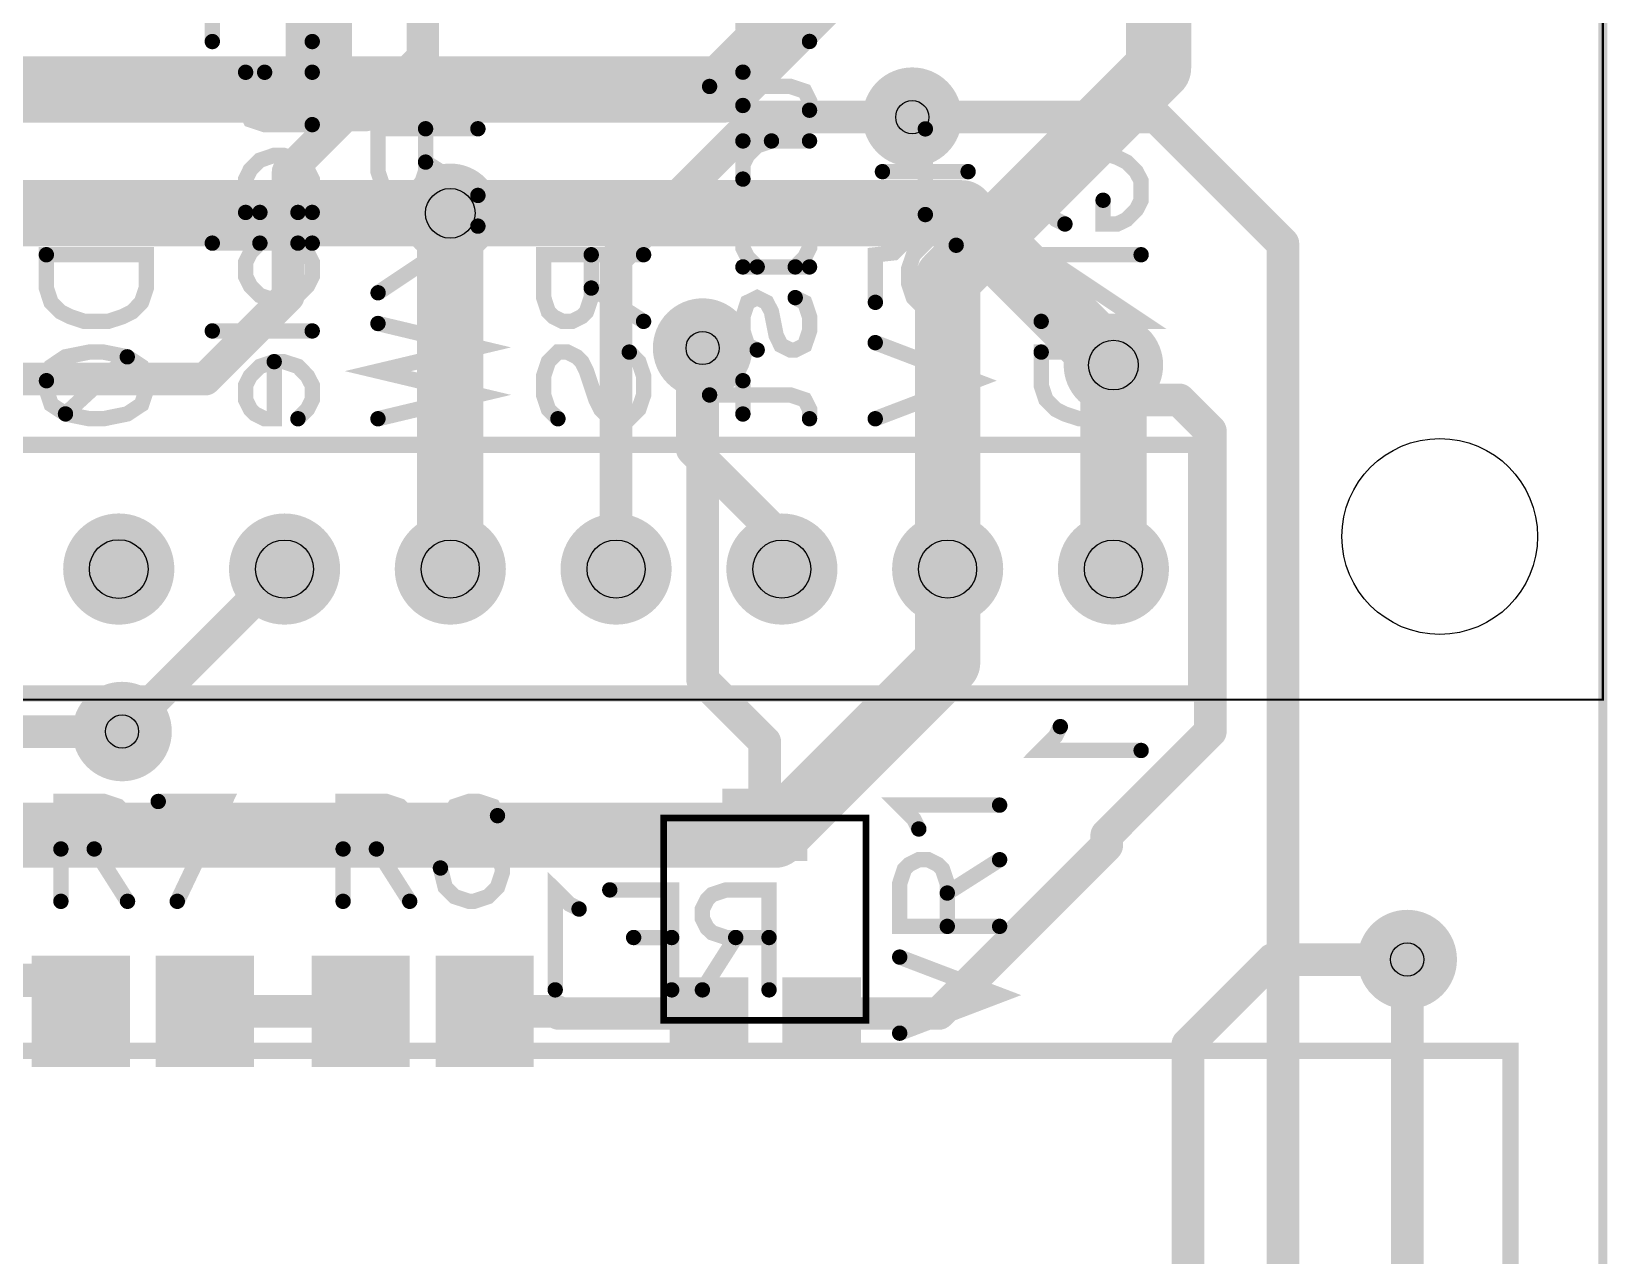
# Model space of a CAD drawing. Extents: x -88 to 103, y -135 to 135.
# Drawn here: x 55.92 to 80.07, y 65.48 to 84.23 of the extents above; entities that cross this region are included whole.
import ezdxf

# ---------------------------------------------------------------- set-up
doc = ezdxf.new("R2010")
doc.units = 0
for name, color, linetype in [('Board_Outline', 13, 'CONTINUOUS'), ('Bottom', 6, 'CONTINUOUS'), ('Bottom_Mask', 10, 'CONTINUOUS'), ('Bottom_Silk', 11, 'CONTINUOUS'), ('Drill_Bottom', 8, 'CONTINUOUS'), ('Drill_Top', 7, 'CONTINUOUS'), ('Top', 5, 'CONTINUOUS'), ('Top_Assy', 1, 'CONTINUOUS'), ('Top_Mask', 3, 'CONTINUOUS'), ('Top_Paste', 4, 'CONTINUOUS'), ('Top_Silk', 2, 'CONTINUOUS')]:
    doc.layers.add(name, color=color, linetype=linetype)

msp = doc.modelspace()

# ---------------------------------------------------------------- linework, layer by layer
at = {"layer": 'Board_Outline', "linetype": 'CONTINUOUS', "const_width": 0.14}
msp.add_lwpolyline([(-0.0005, 0), (79.9995, 0), (79.9995, 110), (-0.0005, 110), (-0.0005, 0)], dxfattribs=at)
at = {"layer": 'Bottom', "linetype": 'CONTINUOUS'}
for points, const_width in [([(61.9185, 106.3736), (61.9185, 83.8287)], 0.5), ([(73.191, 83.6699), (73.191, 97.6414)], 1), ([(61.9185, 83.8287), (61.0437, 82.9539)], 0.5), ([(69.9595, 80.4385), (73.191, 83.6699)], 1), ([(60.7262, 82.9539), (59.8546, 82.0823)], 0.5), ([(61.0437, 82.9539), (60.7262, 82.9539)], 0.5), ([(67.0432, 82.9202), (64.8795, 80.7566)], 0.5), ([(69.4175, 82.9202), (67.0432, 82.9202)], 0.5), ([(59.8546, 82.0823), (59.8546, 80.1771)], 0.5), ([(62.3395, 81.4472), (62.3395, 75.9979)], 1.016), ([(64.8795, 80.7566), (64.8795, 75.9979)], 0.5), ([(69.9595, 75.9979), (69.9595, 80.4385)], 1), ([(59.8546, 80.1771), (58.5844, 78.9069)], 0.5), ([(66.2052, 79.3832), (66.0465, 79.3832)], 0.5), ([(66.0465, 79.3832), (66.0465, 77.8338)], 0.5), ([(72.4995, 79.1221), (72.4995, 75.9979)], 1.016), ([(58.5844, 78.9069), (52.075, 78.9069)], 0.5), ([(66.0465, 77.8338), (67.4195, 76.4607)], 0.5), ([(67.4195, 76.4607), (67.4195, 75.9979)], 0.5), ([(69.9595, 75.9979), (69.9595, 74.5642)], 1), ([(57.3105, 73.5089), (59.7995, 75.9979)], 0.5), ([(69.9595, 74.5642), (67.3166, 71.9212)], 1), ([(67.3166, 71.9212), (54.139, 71.9212)], 1), ([(73.6402, 68.7188), (74.9374, 70.016)], 0.5), ([(74.9374, 70.016), (77.0014, 70.016)], 0.5), ([(73.6402, 65.226), (73.6402, 68.7188)], 0.5)]:
    msp.add_lwpolyline(points, dxfattribs=dict(at, const_width=const_width))
for points, const_width in [([(61.7935, 83.8287, 1), (62.0435, 83.8287, 1), (61.7935, 83.8287, 1)], 0.25), ([(61.7935, 83.8287, 1), (62.0435, 83.8287, 1), (61.7935, 83.8287, 1)], 0.25), ([(72.941, 83.6699, 1), (73.441, 83.6699, 1), (72.941, 83.6699, 1)], 0.5), ([(72.941, 83.6699, 1), (73.441, 83.6699, 1), (72.941, 83.6699, 1)], 0.5), ([(69.7985, 82.9202, 1), (69.0365, 82.9202, 1), (69.7985, 82.9202, 1)], 0.762), ([(60.6012, 82.9539, 1), (60.8512, 82.9539, 1), (60.6012, 82.9539, 1)], 0.25), ([(60.6012, 82.9539, 1), (60.8512, 82.9539, 1), (60.6012, 82.9539, 1)], 0.25), ([(60.9187, 82.9539, 1), (61.1687, 82.9539, 1), (60.9187, 82.9539, 1)], 0.25), ([(60.9187, 82.9539, 1), (61.1687, 82.9539, 1), (60.9187, 82.9539, 1)], 0.25), ([(66.9182, 82.9202, 1), (67.1682, 82.9202, 1), (66.9182, 82.9202, 1)], 0.25), ([(66.9182, 82.9202, 1), (67.1682, 82.9202, 1), (66.9182, 82.9202, 1)], 0.25), ([(69.2925, 82.9202, 1), (69.5425, 82.9202, 1), (69.2925, 82.9202, 1)], 0.25), ([(59.7296, 82.0823, 1), (59.9796, 82.0823, 1), (59.7296, 82.0823, 1)], 0.25), ([(59.7296, 82.0823, 1), (59.9796, 82.0823, 1), (59.7296, 82.0823, 1)], 0.25), ([(61.9585, 81.4472, 1), (62.7205, 81.4472, 1), (61.9585, 81.4472, 1)], 0.762), ([(62.0855, 81.4472, 1), (62.5935, 81.4472, 1), (62.0855, 81.4472, 1)], 0.508), ([(64.7545, 80.7566, 1), (65.0045, 80.7566, 1), (64.7545, 80.7566, 1)], 0.25), ([(64.7545, 80.7566, 1), (65.0045, 80.7566, 1), (64.7545, 80.7566, 1)], 0.25), ([(69.7095, 80.4385, 1), (70.2095, 80.4385, 1), (69.7095, 80.4385, 1)], 0.5), ([(69.7095, 80.4385, 1), (70.2095, 80.4385, 1), (69.7095, 80.4385, 1)], 0.5), ([(59.7296, 80.1771, 1), (59.9796, 80.1771, 1), (59.7296, 80.1771, 1)], 0.25), ([(59.7296, 80.1771, 1), (59.9796, 80.1771, 1), (59.7296, 80.1771, 1)], 0.25), ([(66.5862, 79.3832, 1), (65.8242, 79.3832, 1), (66.5862, 79.3832, 1)], 0.762), ([(72.1185, 79.1221, 1), (72.8805, 79.1221, 1), (72.1185, 79.1221, 1)], 0.762), ([(65.9215, 79.3832, 1), (66.1715, 79.3832, 1), (65.9215, 79.3832, 1)], 0.25), ([(65.9215, 79.3832, 1), (66.1715, 79.3832, 1), (65.9215, 79.3832, 1)], 0.25), ([(66.0802, 79.3832, 1), (66.3302, 79.3832, 1), (66.0802, 79.3832, 1)], 0.25), ([(72.2455, 79.1221, 1), (72.7535, 79.1221, 1), (72.2455, 79.1221, 1)], 0.508), ([(58.4594, 78.9069, 1), (58.7094, 78.9069, 1), (58.4594, 78.9069, 1)], 0.25), ([(58.4594, 78.9069, 1), (58.7094, 78.9069, 1), (58.4594, 78.9069, 1)], 0.25), ([(65.9215, 77.8338, 1), (66.1715, 77.8338, 1), (65.9215, 77.8338, 1)], 0.25), ([(65.9215, 77.8338, 1), (66.1715, 77.8338, 1), (65.9215, 77.8338, 1)], 0.25), ([(57.6345, 75.9979, 1), (56.8845, 75.9979, 1), (57.6345, 75.9979, 1)], 0.75), ([(60.1742, 75.9979, 1), (59.4249, 75.9979, 1), (60.1742, 75.9979, 1)], 0.7493), ([(62.7142, 75.9979, 1), (61.9649, 75.9979, 1), (62.7142, 75.9979, 1)], 0.7493), ([(65.2542, 75.9979, 1), (64.5049, 75.9979, 1), (65.2542, 75.9979, 1)], 0.7493), ([(67.7942, 75.9979, 1), (67.0449, 75.9979, 1), (67.7942, 75.9979, 1)], 0.7493), ([(67.2945, 76.4607, 1), (67.5445, 76.4607, 1), (67.2945, 76.4607, 1)], 0.25), ([(67.2945, 76.4607, 1), (67.5445, 76.4607, 1), (67.2945, 76.4607, 1)], 0.25), ([(70.3342, 75.9979, 1), (69.5849, 75.9979, 1), (70.3342, 75.9979, 1)], 0.7493), ([(72.8742, 75.9979, 1), (72.1249, 75.9979, 1), (72.8742, 75.9979, 1)], 0.7493), ([(62.0855, 75.9979, 1), (62.5935, 75.9979, 1), (62.0855, 75.9979, 1)], 0.508), ([(69.7095, 75.9979, 1), (70.2095, 75.9979, 1), (69.7095, 75.9979, 1)], 0.5), ([(69.7095, 75.9979, 1), (70.2095, 75.9979, 1), (69.7095, 75.9979, 1)], 0.5), ([(72.2455, 75.9979, 1), (72.7535, 75.9979, 1), (72.2455, 75.9979, 1)], 0.508), ([(59.6745, 75.9979, 1), (59.9245, 75.9979, 1), (59.6745, 75.9979, 1)], 0.25), ([(64.7545, 75.9979, 1), (65.0045, 75.9979, 1), (64.7545, 75.9979, 1)], 0.25), ([(67.2945, 75.9979, 1), (67.5445, 75.9979, 1), (67.2945, 75.9979, 1)], 0.25), ([(69.7095, 74.5642, 1), (70.2095, 74.5642, 1), (69.7095, 74.5642, 1)], 0.5), ([(69.7095, 74.5642, 1), (70.2095, 74.5642, 1), (69.7095, 74.5642, 1)], 0.5), ([(56.9295, 73.5089, 1), (57.6915, 73.5089, 1), (56.9295, 73.5089, 1)], 0.762), ([(57.1855, 73.5089, 1), (57.4355, 73.5089, 1), (57.1855, 73.5089, 1)], 0.25), ([(67.0666, 71.9212, 1), (67.5666, 71.9212, 1), (67.0666, 71.9212, 1)], 0.5), ([(67.0666, 71.9212, 1), (67.5666, 71.9212, 1), (67.0666, 71.9212, 1)], 0.5), ([(77.3824, 70.016, 1), (76.6204, 70.016, 1), (77.3824, 70.016, 1)], 0.762), ([(74.8124, 70.016, 1), (75.0624, 70.016, 1), (74.8124, 70.016, 1)], 0.25), ([(74.8124, 70.016, 1), (75.0624, 70.016, 1), (74.8124, 70.016, 1)], 0.25), ([(76.8764, 70.016, 1), (77.1264, 70.016, 1), (76.8764, 70.016, 1)], 0.25), ([(73.5152, 68.7188, 1), (73.7652, 68.7188, 1), (73.5152, 68.7188, 1)], 0.25), ([(73.5152, 68.7188, 1), (73.7652, 68.7188, 1), (73.5152, 68.7188, 1)], 0.25)]:
    msp.add_lwpolyline(points, format="xyb", dxfattribs=dict(at, const_width=const_width))
at = {"layer": 'Bottom_Mask', "linetype": 'CONTINUOUS'}
for points, const_width in [([(57.6855, 75.9979, 1), (56.8335, 75.9979, 1), (57.6855, 75.9979, 1)], 0.852), ([(56.8335, 75.9979, 1), (57.6855, 75.9979, 1), (56.8335, 75.9979, 1)], 0.852), ([(60.2252, 75.9979, 1), (59.3739, 75.9979, 1), (60.2252, 75.9979, 1)], 0.8513), ([(59.3739, 75.9979, 1), (60.2252, 75.9979, 1), (59.3739, 75.9979, 1)], 0.8513), ([(62.7652, 75.9979, 1), (61.9139, 75.9979, 1), (62.7652, 75.9979, 1)], 0.8513), ([(61.9139, 75.9979, 1), (62.7652, 75.9979, 1), (61.9139, 75.9979, 1)], 0.8513), ([(65.3052, 75.9979, 1), (64.4539, 75.9979, 1), (65.3052, 75.9979, 1)], 0.8513), ([(64.4539, 75.9979, 1), (65.3052, 75.9979, 1), (64.4539, 75.9979, 1)], 0.8513), ([(67.8452, 75.9979, 1), (66.9939, 75.9979, 1), (67.8452, 75.9979, 1)], 0.8513), ([(66.9939, 75.9979, 1), (67.8452, 75.9979, 1), (66.9939, 75.9979, 1)], 0.8513), ([(70.3852, 75.9979, 1), (69.5339, 75.9979, 1), (70.3852, 75.9979, 1)], 0.8513), ([(69.5339, 75.9979, 1), (70.3852, 75.9979, 1), (69.5339, 75.9979, 1)], 0.8513), ([(72.9252, 75.9979, 1), (72.0739, 75.9979, 1), (72.9252, 75.9979, 1)], 0.8513), ([(72.0739, 75.9979, 1), (72.9252, 75.9979, 1), (72.0739, 75.9979, 1)], 0.8513)]:
    msp.add_lwpolyline(points, format="xyb", dxfattribs=dict(at, const_width=const_width))
at = {"layer": 'Bottom_Silk', "linetype": 'CONTINUOUS'}
for points, const_width in [([(64.3122, 70.79), (64.1657, 70.8641), (63.9467, 71.0814), (63.9467, 69.5518)], 0.2353), ([(64.7828, 71.0831), (65.7313, 71.0831), (65.7313, 69.5518)], 0.2353), ([(67.2227, 70.3537), (66.5674, 70.3537), (66.3484, 70.4278), (66.2743, 70.5002), (66.2018, 70.6451), (66.2018, 70.7917), (66.2743, 70.9365), (66.3484, 71.0107), (66.5674, 71.0831), (67.2227, 71.0831), (67.2227, 69.5518)], 0.2353), ([(65.7313, 70.3537), (65.1484, 70.3537)], 0.2353), ([(66.7123, 70.3537), (66.2018, 69.5518)], 0.2353), ([(78.5847, 68.616), (52.5847, 68.616), (52.5847, 43.616), (78.5847, 43.616), (78.5847, 68.616)], 0.25)]:
    msp.add_lwpolyline(points, dxfattribs=dict(at, const_width=const_width))
at = {"layer": 'Bottom_Silk', "linetype": 'CONTINUOUS', "const_width": 0.1176}
for points in [[(64.724, 71.0831, 1), (64.8416, 71.0831, 1), (64.724, 71.0831, 1)], [(64.2534, 70.79, 1), (64.3711, 70.79, 1), (64.2534, 70.79, 1)], [(65.0896, 70.3537, 1), (65.2072, 70.3537, 1), (65.0896, 70.3537, 1)], [(65.6724, 70.3537, 1), (65.7901, 70.3537, 1), (65.6724, 70.3537, 1)], [(66.6535, 70.3537, 1), (66.7711, 70.3537, 1), (66.6535, 70.3537, 1)], [(67.1639, 70.3537, 1), (67.2816, 70.3537, 1), (67.1639, 70.3537, 1)], [(63.8878, 69.5518, 1), (64.0055, 69.5518, 1), (63.8878, 69.5518, 1)], [(65.6724, 69.5518, 1), (65.7901, 69.5518, 1), (65.6724, 69.5518, 1)], [(66.143, 69.5518, 1), (66.2607, 69.5518, 1), (66.143, 69.5518, 1)], [(67.1639, 69.5518, 1), (67.2816, 69.5518, 1), (67.1639, 69.5518, 1)]]:
    msp.add_lwpolyline(points, format="xyb", dxfattribs=at)
at = {"layer": 'Drill_Bottom'}
for centre, radius in [((69.4175, 82.9202), 0.254), ((62.3395, 81.4472), 0.381), ((66.2052, 79.3832), 0.254), ((72.4995, 79.1221), 0.381), ((77.4996, 76.4971), 1.5), ((57.2595, 75.9979), 0.45), ((59.7995, 75.9979), 0.4445), ((62.3395, 75.9979), 0.4445), ((64.8795, 75.9979), 0.4445), ((67.4195, 75.9979), 0.4445), ((69.9595, 75.9979), 0.4445), ((72.4995, 75.9979), 0.4445), ((57.3105, 73.5089), 0.254), ((77.0014, 70.016), 0.254)]:
    msp.add_circle(centre, radius, dxfattribs=at)
at = {"layer": 'Drill_Top'}
for centre, radius in [((69.4175, 82.9202), 0.254), ((62.3395, 81.4472), 0.381), ((66.2052, 79.3832), 0.254), ((72.4995, 79.1221), 0.381), ((77.4996, 76.4971), 1.5), ((57.2595, 75.9979), 0.45), ((59.7995, 75.9979), 0.4445), ((62.3395, 75.9979), 0.4445), ((64.8795, 75.9979), 0.4445), ((67.4195, 75.9979), 0.4445), ((69.9595, 75.9979), 0.4445), ((72.4995, 75.9979), 0.4445), ((57.3105, 73.5089), 0.254), ((77.0014, 70.016), 0.254)]:
    msp.add_circle(centre, radius, dxfattribs=at)
at = {"layer": 'Top', "linetype": 'CONTINUOUS'}
for points, const_width in [([(60.3245, 83.3426), (60.3245, 94.7726)], 1.016), ([(66.513, 83.3426), (67.9445, 84.7742)], 1.016), ([(55.2445, 83.3426), (66.0395, 83.3426)], 1.016), ([(66.0395, 83.3426), (60.3245, 83.3426)], 1.016), ([(66.0395, 83.3426), (66.513, 83.3426)], 1.016), ([(66.0395, 83.3426), (66.0395, 83.3426)], 1.016), ([(69.4175, 82.9202), (73.1602, 82.9202)], 0.5), ([(73.1602, 82.9202), (75.0962, 80.9843)], 0.5), ([(25.5645, 81.4472), (62.3395, 81.4472)], 1.016), ([(62.3395, 81.4472), (70.1744, 81.4472)], 1.016), ([(70.1744, 81.4472), (72.4995, 79.1221)], 1.016), ([(75.0962, 80.9843), (75.0962, 35.2464)], 0.5), ([(66.2052, 79.3832), (66.2052, 74.3027)], 0.5), ([(72.4995, 78.5894), (72.4995, 79.1221)], 0.5), ([(73.5085, 78.5894), (72.4995, 78.5894)], 0.5), ([(73.9848, 78.1131), (73.5085, 78.5894)], 0.5), ([(73.9848, 73.5089), (73.9848, 78.1131)], 0.5), ([(66.2052, 74.3027), (67.1578, 73.3501)], 0.5), ([(54.3528, 73.5089), (57.3105, 73.5089)], 0.5), ([(72.3972, 71.9212), (73.9848, 73.5089)], 0.5), ([(67.1578, 73.3501), (67.1578, 72.08)], 0.5), ([(69.8247, 69.19), (72.3972, 71.7624)], 0.5), ([(72.3972, 71.7624), (72.3972, 71.9212)], 0.5), ([(77.0014, 70.016), (77.0014, 11.2069)], 0.5), ([(54.139, 69.6985), (56.6792, 69.6985)], 0.508), ([(56.6792, 69.6985), (56.6792, 69.2222)], 0.508), ([(58.5792, 69.2222), (60.9659, 69.2222)], 0.5), ([(60.9659, 69.2222), (60.9659, 69.2222)], 0.5), ([(63.9689, 69.2222), (62.8659, 69.2222)], 0.5), ([(64.0011, 69.19), (63.9689, 69.2222)], 0.5), ([(66.3028, 69.19), (64.0011, 69.19)], 0.5), ([(68.0278, 69.19), (69.8247, 69.19)], 0.5)]:
    msp.add_lwpolyline(points, dxfattribs=dict(at, const_width=const_width))
for points, const_width in [([(60.0705, 83.3426, 1), (60.5785, 83.3426, 1), (60.0705, 83.3426, 1)], 0.508), ([(60.0705, 83.3426, 1), (60.5785, 83.3426, 1), (60.0705, 83.3426, 1)], 0.508), ([(65.7855, 83.3426, 1), (66.2935, 83.3426, 1), (65.7855, 83.3426, 1)], 0.508), ([(65.7855, 83.3426, 1), (66.2935, 83.3426, 1), (65.7855, 83.3426, 1)], 0.508), ([(65.7855, 83.3426, 1), (66.2935, 83.3426, 1), (65.7855, 83.3426, 1)], 0.508), ([(65.7855, 83.3426, 1), (66.2935, 83.3426, 1), (65.7855, 83.3426, 1)], 0.508), ([(66.259, 83.3426, 1), (66.767, 83.3426, 1), (66.259, 83.3426, 1)], 0.508), ([(66.259, 83.3426, 1), (66.767, 83.3426, 1), (66.259, 83.3426, 1)], 0.508), ([(69.7985, 82.9202, 1), (69.0365, 82.9202, 1), (69.7985, 82.9202, 1)], 0.762), ([(69.2925, 82.9202, 1), (69.5425, 82.9202, 1), (69.2925, 82.9202, 1)], 0.25), ([(73.0352, 82.9202, 1), (73.2852, 82.9202, 1), (73.0352, 82.9202, 1)], 0.25), ([(73.0352, 82.9202, 1), (73.2852, 82.9202, 1), (73.0352, 82.9202, 1)], 0.25), ([(61.9585, 81.4472, 1), (62.7205, 81.4472, 1), (61.9585, 81.4472, 1)], 0.762), ([(62.0855, 81.4472, 1), (62.5935, 81.4472, 1), (62.0855, 81.4472, 1)], 0.508), ([(62.0855, 81.4472, 1), (62.5935, 81.4472, 1), (62.0855, 81.4472, 1)], 0.508), ([(69.9204, 81.4472, 1), (70.4284, 81.4472, 1), (69.9204, 81.4472, 1)], 0.508), ([(69.9204, 81.4472, 1), (70.4284, 81.4472, 1), (69.9204, 81.4472, 1)], 0.508), ([(74.9712, 80.9843, 1), (75.2212, 80.9843, 1), (74.9712, 80.9843, 1)], 0.25), ([(74.9712, 80.9843, 1), (75.2212, 80.9843, 1), (74.9712, 80.9843, 1)], 0.25), ([(66.5862, 79.3832, 1), (65.8242, 79.3832, 1), (66.5862, 79.3832, 1)], 0.762), ([(72.1185, 79.1221, 1), (72.8805, 79.1221, 1), (72.1185, 79.1221, 1)], 0.762), ([(66.0802, 79.3832, 1), (66.3302, 79.3832, 1), (66.0802, 79.3832, 1)], 0.25), ([(72.2455, 79.1221, 1), (72.7535, 79.1221, 1), (72.2455, 79.1221, 1)], 0.508), ([(72.3745, 79.1221, 1), (72.6245, 79.1221, 1), (72.3745, 79.1221, 1)], 0.25), ([(72.3745, 78.5894, 1), (72.6245, 78.5894, 1), (72.3745, 78.5894, 1)], 0.25), ([(72.3745, 78.5894, 1), (72.6245, 78.5894, 1), (72.3745, 78.5894, 1)], 0.25), ([(73.3835, 78.5894, 1), (73.6335, 78.5894, 1), (73.3835, 78.5894, 1)], 0.25), ([(73.3835, 78.5894, 1), (73.6335, 78.5894, 1), (73.3835, 78.5894, 1)], 0.25), ([(73.8598, 78.1131, 1), (74.1098, 78.1131, 1), (73.8598, 78.1131, 1)], 0.25), ([(73.8598, 78.1131, 1), (74.1098, 78.1131, 1), (73.8598, 78.1131, 1)], 0.25), ([(57.6345, 75.9979, 1), (56.8845, 75.9979, 1), (57.6345, 75.9979, 1)], 0.75), ([(60.1742, 75.9979, 1), (59.4249, 75.9979, 1), (60.1742, 75.9979, 1)], 0.7493), ([(62.7142, 75.9979, 1), (61.9649, 75.9979, 1), (62.7142, 75.9979, 1)], 0.7493), ([(65.2542, 75.9979, 1), (64.5049, 75.9979, 1), (65.2542, 75.9979, 1)], 0.7493), ([(67.7942, 75.9979, 1), (67.0449, 75.9979, 1), (67.7942, 75.9979, 1)], 0.7493), ([(70.3342, 75.9979, 1), (69.5849, 75.9979, 1), (70.3342, 75.9979, 1)], 0.7493), ([(72.8742, 75.9979, 1), (72.1249, 75.9979, 1), (72.8742, 75.9979, 1)], 0.7493), ([(66.0802, 74.3027, 1), (66.3302, 74.3027, 1), (66.0802, 74.3027, 1)], 0.25), ([(66.0802, 74.3027, 1), (66.3302, 74.3027, 1), (66.0802, 74.3027, 1)], 0.25), ([(56.9295, 73.5089, 1), (57.6915, 73.5089, 1), (56.9295, 73.5089, 1)], 0.762), ([(57.1855, 73.5089, 1), (57.4355, 73.5089, 1), (57.1855, 73.5089, 1)], 0.25), ([(73.8598, 73.5089, 1), (74.1098, 73.5089, 1), (73.8598, 73.5089, 1)], 0.25), ([(73.8598, 73.5089, 1), (74.1098, 73.5089, 1), (73.8598, 73.5089, 1)], 0.25), ([(67.0328, 73.3501, 1), (67.2828, 73.3501, 1), (67.0328, 73.3501, 1)], 0.25), ([(67.0328, 73.3501, 1), (67.2828, 73.3501, 1), (67.0328, 73.3501, 1)], 0.25), ([(67.0328, 72.08, 1), (67.2828, 72.08, 1), (67.0328, 72.08, 1)], 0.25), ([(72.2722, 71.9212, 1), (72.5222, 71.9212, 1), (72.2722, 71.9212, 1)], 0.25), ([(72.2722, 71.9212, 1), (72.5222, 71.9212, 1), (72.2722, 71.9212, 1)], 0.25), ([(72.2722, 71.7624, 1), (72.5222, 71.7624, 1), (72.2722, 71.7624, 1)], 0.25), ([(72.2722, 71.7624, 1), (72.5222, 71.7624, 1), (72.2722, 71.7624, 1)], 0.25), ([(77.3824, 70.016, 1), (76.6204, 70.016, 1), (77.3824, 70.016, 1)], 0.762), ([(76.8764, 70.016, 1), (77.1264, 70.016, 1), (76.8764, 70.016, 1)], 0.25), ([(56.5522, 69.6985, 1), (56.8062, 69.6985, 1), (56.5522, 69.6985, 1)], 0.254), ([(56.5522, 69.6985, 1), (56.8062, 69.6985, 1), (56.5522, 69.6985, 1)], 0.254), ([(56.5522, 69.2222, 1), (56.8062, 69.2222, 1), (56.5522, 69.2222, 1)], 0.254), ([(58.4542, 69.2222, 1), (58.7042, 69.2222, 1), (58.4542, 69.2222, 1)], 0.25), ([(60.8409, 69.2222, 1), (61.0909, 69.2222, 1), (60.8409, 69.2222, 1)], 0.25), ([(60.8409, 69.2222, 1), (61.0909, 69.2222, 1), (60.8409, 69.2222, 1)], 0.25), ([(62.7409, 69.2222, 1), (62.9909, 69.2222, 1), (62.7409, 69.2222, 1)], 0.25), ([(63.8439, 69.2222, 1), (64.0939, 69.2222, 1), (63.8439, 69.2222, 1)], 0.25), ([(63.8439, 69.2222, 1), (64.0939, 69.2222, 1), (63.8439, 69.2222, 1)], 0.25), ([(63.8761, 69.19, 1), (64.1261, 69.19, 1), (63.8761, 69.19, 1)], 0.25), ([(63.8761, 69.19, 1), (64.1261, 69.19, 1), (63.8761, 69.19, 1)], 0.25), ([(66.1778, 69.19, 1), (66.4278, 69.19, 1), (66.1778, 69.19, 1)], 0.25), ([(67.9028, 69.19, 1), (68.1528, 69.19, 1), (67.9028, 69.19, 1)], 0.25), ([(69.6997, 69.19, 1), (69.9497, 69.19, 1), (69.6997, 69.19, 1)], 0.25), ([(69.6997, 69.19, 1), (69.9497, 69.19, 1), (69.6997, 69.19, 1)], 0.25)]:
    msp.add_lwpolyline(points, format="xyb", dxfattribs=dict(at, const_width=const_width))
at = {"layer": 'Top'}
for points in [[(66.6078, 72.53), (67.7078, 72.53), (66.6078, 71.63), (67.7078, 71.63)], [(56.0292, 69.9722), (57.3292, 69.9722), (56.0292, 68.4722), (57.3292, 68.4722)], [(57.9292, 69.9722), (59.2292, 69.9722), (57.9292, 68.4722), (59.2292, 68.4722)], [(60.3159, 69.9722), (61.6159, 69.9722), (60.3159, 68.4722), (61.6159, 68.4722)], [(62.2159, 69.9722), (63.5159, 69.9722), (62.2159, 68.4722), (63.5159, 68.4722)], [(65.8028, 69.64), (66.8028, 69.64), (65.8028, 68.74), (66.8028, 68.74)], [(67.5278, 69.64), (68.5278, 69.64), (67.5278, 68.74), (68.5278, 68.74)]]:
    msp.add_solid(points, dxfattribs=at)
at = {"layer": 'Top_Assy', "linetype": 'CONTINUOUS', "const_width": 0.0333}
msp.add_lwpolyline([(-0.0005, 109.9976), (79.9995, 109.9976), (79.9995, 73.9976), (-0.0005, 73.9976), (-0.0005, 109.9976)], dxfattribs=at)
at = {"layer": 'Top_Mask', "linetype": 'CONTINUOUS'}
for points, const_width in [([(57.6855, 75.9979, 1), (56.8335, 75.9979, 1), (57.6855, 75.9979, 1)], 0.852), ([(56.8335, 75.9979, 1), (57.6855, 75.9979, 1), (56.8335, 75.9979, 1)], 0.852), ([(60.2252, 75.9979, 1), (59.3739, 75.9979, 1), (60.2252, 75.9979, 1)], 0.8513), ([(59.3739, 75.9979, 1), (60.2252, 75.9979, 1), (59.3739, 75.9979, 1)], 0.8513), ([(62.7652, 75.9979, 1), (61.9139, 75.9979, 1), (62.7652, 75.9979, 1)], 0.8513), ([(61.9139, 75.9979, 1), (62.7652, 75.9979, 1), (61.9139, 75.9979, 1)], 0.8513), ([(65.3052, 75.9979, 1), (64.4539, 75.9979, 1), (65.3052, 75.9979, 1)], 0.8513), ([(64.4539, 75.9979, 1), (65.3052, 75.9979, 1), (64.4539, 75.9979, 1)], 0.8513), ([(67.8452, 75.9979, 1), (66.9939, 75.9979, 1), (67.8452, 75.9979, 1)], 0.8513), ([(66.9939, 75.9979, 1), (67.8452, 75.9979, 1), (66.9939, 75.9979, 1)], 0.8513), ([(70.3852, 75.9979, 1), (69.5339, 75.9979, 1), (70.3852, 75.9979, 1)], 0.8513), ([(69.5339, 75.9979, 1), (70.3852, 75.9979, 1), (69.5339, 75.9979, 1)], 0.8513), ([(72.9252, 75.9979, 1), (72.0739, 75.9979, 1), (72.9252, 75.9979, 1)], 0.8513), ([(72.0739, 75.9979, 1), (72.9252, 75.9979, 1), (72.0739, 75.9979, 1)], 0.8513)]:
    msp.add_lwpolyline(points, format="xyb", dxfattribs=dict(at, const_width=const_width))
at = {"layer": 'Top_Mask'}
for points in [[(66.5058, 72.632), (67.8098, 72.632), (66.5058, 71.528), (67.8098, 71.528)], [(55.9272, 70.0742), (57.4312, 70.0742), (55.9272, 68.3702), (57.4312, 68.3702)], [(57.8272, 70.0742), (59.3312, 70.0742), (57.8272, 68.3702), (59.3312, 68.3702)], [(60.2139, 70.0742), (61.7179, 70.0742), (60.2139, 68.3702), (61.7179, 68.3702)], [(62.1139, 70.0742), (63.6179, 70.0742), (62.1139, 68.3702), (63.6179, 68.3702)], [(65.7008, 69.742), (66.9048, 69.742), (65.7008, 68.638), (66.9048, 68.638)], [(67.4258, 69.742), (68.6298, 69.742), (67.4258, 68.638), (68.6298, 68.638)]]:
    msp.add_solid(points, dxfattribs=at)
at = {"layer": 'Top_Paste'}
for points in [[(66.6078, 72.53), (67.7078, 72.53), (66.6078, 71.63), (67.7078, 71.63)], [(56.0292, 69.9722), (57.3292, 69.9722), (56.0292, 68.4722), (57.3292, 68.4722)], [(57.9292, 69.9722), (59.2292, 69.9722), (57.9292, 68.4722), (59.2292, 68.4722)], [(60.3159, 69.9722), (61.6159, 69.9722), (60.3159, 68.4722), (61.6159, 68.4722)], [(62.2159, 69.9722), (63.5159, 69.9722), (62.2159, 68.4722), (63.5159, 68.4722)], [(65.8028, 69.64), (66.8028, 69.64), (65.8028, 68.74), (66.8028, 68.74)], [(67.5278, 69.64), (68.5278, 69.64), (67.5278, 68.74), (68.5278, 68.74)]]:
    msp.add_solid(points, dxfattribs=at)
at = {"layer": 'Top_Silk', "linetype": 'CONTINUOUS'}
for points, const_width in [([(58.6927, 84.0782), (58.6927, 85.0249), (60.2241, 85.0249), (60.2241, 84.0782)], 0.2353), ([(67.114, 84.8817), (66.895, 84.6627), (66.8225, 84.5162), (66.8225, 84.2989), (66.895, 84.1523), (67.114, 84.0799), (67.8434, 84.0799)], 0.2353), ([(59.2032, 83.6076), (60.2241, 83.6076)], 0.2353), ([(59.4946, 83.6076), (59.2756, 83.3886), (59.2032, 83.242), (59.2032, 83.0247), (59.2756, 82.8782), (59.4946, 82.8057), (60.2241, 82.8057)], 0.2353), ([(66.8225, 83.6093), (66.8225, 83.0988)], 0.2353), ([(66.3121, 83.3903), (67.552, 83.3903), (67.7693, 83.3178), (67.8434, 83.1713), (67.8434, 83.0264)], 0.2353), ([(61.9606, 82.7422), (61.9606, 82.0869), (61.8865, 81.8679), (61.814, 81.7938), (61.6692, 81.7213), (61.5226, 81.7213), (61.3777, 81.7938), (61.3036, 81.8679), (61.2312, 82.0869), (61.2312, 82.7422), (62.7625, 82.7422)], 0.2353), ([(69.6179, 82.7405), (69.6179, 81.4282)], 0.2353), ([(66.8225, 82.5558), (67.8434, 82.5558)], 0.2353), ([(67.2605, 82.5558), (67.0415, 82.4817), (66.895, 82.3368), (66.8225, 82.1902), (66.8225, 81.9712)], 0.2353), ([(59.4222, 81.4608), (59.2756, 81.6057), (59.2032, 81.7522), (59.2032, 81.9696), (59.2756, 82.1161), (59.4222, 82.261), (59.6412, 82.3351), (59.7861, 82.3351), (60.0051, 82.261), (60.1499, 82.1161), (60.2241, 81.9696), (60.2241, 81.7522), (60.1499, 81.6057), (60.0051, 81.4608)], 0.2353), ([(61.9606, 82.2318), (62.7625, 81.7213)], 0.2353), ([(71.7569, 81.2833), (71.6121, 81.3558), (71.4655, 81.5023), (71.3931, 81.6472), (71.3931, 81.9387), (71.4655, 82.0852), (71.6121, 82.2301), (71.7569, 82.3042), (71.9759, 82.3767), (72.3415, 82.3767), (72.5588, 82.3042), (72.7054, 82.2301), (72.8502, 82.0852), (72.9244, 81.9387), (72.9244, 81.6472), (72.8502, 81.5023), (72.7054, 81.3558), (72.5588, 81.2833), (72.3415, 81.2833), (72.3415, 81.6472)], 0.2353), ([(68.9609, 82.0852), (70.2732, 82.0852)], 0.2353), ([(67.0415, 80.6263), (66.895, 80.7712), (66.8225, 80.9178), (66.8225, 81.1351), (66.895, 81.2817), (67.0415, 81.4265), (67.2605, 81.5007), (67.4054, 81.5007), (67.6244, 81.4265), (67.7693, 81.2817), (67.8434, 81.1351), (67.8434, 80.9178), (67.7693, 80.7712), (67.6244, 80.6263)], 0.2353), ([(59.2032, 81.4608), (60.2241, 81.4608)], 0.2353), ([(62.7625, 81.2508), (61.2328, 80.2299)], 0.2353), ([(56.1502, 80.8128), (57.6815, 80.8128), (57.6815, 80.3023), (57.6074, 80.0833), (57.4625, 79.9368), (57.316, 79.8643), (57.0986, 79.7919), (56.7331, 79.7919), (56.5141, 79.8643), (56.3692, 79.9368), (56.2226, 80.0833), (56.1502, 80.3023), (56.1502, 80.8128)], 0.2353), ([(58.6927, 80.9902), (60.2241, 80.9902)], 0.2353), ([(59.4222, 80.9902), (59.2756, 80.8437), (59.2032, 80.6988), (59.2032, 80.4798), (59.2756, 80.3349), (59.4222, 80.1883), (59.6412, 80.1159), (59.7861, 80.1159), (60.0051, 80.1883), (60.1499, 80.3349), (60.2241, 80.4798), (60.2241, 80.6988), (60.1499, 80.8437), (60.0051, 80.9902)], 0.2353), ([(64.499, 80.8128), (64.499, 80.1574), (64.4249, 79.9384), (64.3524, 79.8643), (64.2076, 79.7919), (64.061, 79.7919), (63.9161, 79.8643), (63.842, 79.9384), (63.7696, 80.1574), (63.7696, 80.8128), (65.3009, 80.8128)], 0.2353), ([(68.8522, 80.0833), (68.8522, 80.8111), (69.5075, 80.8835), (69.4351, 80.8111), (69.361, 80.5921), (69.361, 80.3748), (69.4351, 80.1558), (69.58, 80.0092), (69.799, 79.9368), (69.9438, 79.9368), (70.1628, 80.0092), (70.3094, 80.1558), (70.3818, 80.3748), (70.3818, 80.5921), (70.3094, 80.8111), (70.2353, 80.8835), (70.0904, 80.9576)], 0.2353), ([(71.3931, 79.7919), (72.9244, 79.7919), (71.3931, 80.8128), (72.9244, 80.8128)], 0.2353), ([(66.8225, 80.6263), (67.8434, 80.6263)], 0.2353), ([(64.499, 80.3023), (65.3009, 79.7919)], 0.2353), ([(67.0415, 79.3539), (66.895, 79.4263), (66.8225, 79.6453), (66.8225, 79.8643), (66.895, 80.0833), (67.0415, 80.1558), (67.1864, 80.0833), (67.2605, 79.9368), (67.333, 79.5729), (67.4054, 79.4263), (67.552, 79.3539), (67.6244, 79.3539), (67.7693, 79.4263), (67.8434, 79.6453), (67.8434, 79.8643), (67.7693, 80.0833), (67.6244, 80.1558)], 0.2353), ([(58.6927, 79.6453), (60.2241, 79.6453)], 0.2353), ([(61.2312, 79.7593), (62.7625, 79.3937), (61.2312, 79.0299), (62.7625, 78.666), (61.2312, 78.3004)], 0.2353), ([(68.8505, 79.4662), (70.3818, 78.8833), (68.8505, 78.3004)], 0.2353), ([(56.1519, 78.8833), (56.2243, 79.1023), (56.4433, 79.2489), (56.8072, 79.3213), (57.0262, 79.3213), (57.3901, 79.2489), (57.6091, 79.1023), (57.6815, 78.8833), (57.6815, 78.7384), (57.6091, 78.5194), (57.3901, 78.3745), (57.0262, 78.3004), (56.8072, 78.3004), (56.4433, 78.3745), (56.2243, 78.5194), (56.1519, 78.7384), (56.1519, 78.8833)], 0.2353), ([(56.4433, 78.3745), (57.3901, 79.2489)], 0.2353), ([(59.6412, 79.1747), (59.6412, 78.3004), (59.4946, 78.3004), (59.3481, 78.3729), (59.2756, 78.4453), (59.2032, 78.5919), (59.2032, 78.8109), (59.2756, 78.9557), (59.4222, 79.1023), (59.6412, 79.1747), (59.7861, 79.1747), (60.0051, 79.1023), (60.1499, 78.9557), (60.2241, 78.8109), (60.2241, 78.5919), (60.1499, 78.4453), (60.0051, 78.3004)], 0.2353), ([(63.9886, 78.3004), (63.842, 78.4453), (63.7696, 78.6643), (63.7696, 78.9557), (63.842, 79.1747), (63.9886, 79.3213), (64.1334, 79.3213), (64.28, 79.2472), (64.3524, 79.1747), (64.4249, 79.0299), (64.5714, 78.5919), (64.6439, 78.4453), (64.718, 78.3729), (64.8629, 78.3004), (65.0819, 78.3004), (65.2268, 78.4453), (65.3009, 78.6643), (65.3009, 78.9557), (65.2268, 79.1747), (65.0819, 79.3213)], 0.2353), ([(71.3931, 79.3213), (72.9244, 79.3213), (72.9244, 78.8109), (72.8503, 78.5919), (72.7054, 78.4453), (72.5588, 78.3729), (72.3415, 78.3004), (71.9759, 78.3004), (71.7569, 78.3729), (71.6121, 78.4453), (71.4655, 78.5919), (71.3931, 78.8109), (71.3931, 79.3213)], 0.2353), ([(66.8225, 78.8833), (66.8225, 78.3729)], 0.2353), ([(66.3121, 78.6643), (67.552, 78.6643), (67.7693, 78.5919), (67.8434, 78.4453), (67.8434, 78.3004)], 0.2353), ([(73.7695, 77.9032), (32.4945, 77.9032), (32.4945, 74.092), (73.7695, 74.092), (73.7695, 77.9032)], 0.25), ([(71.6862, 73.5844), (71.6121, 73.4379), (71.3947, 73.2189), (72.9244, 73.2189)], 0.2353), ([(56.3731, 71.7099), (57.0284, 71.7099), (57.2474, 71.784), (57.3215, 71.8564), (57.3939, 72.0013), (57.3939, 72.1479), (57.3215, 72.2927), (57.2474, 72.3669), (57.0284, 72.4393), (56.3731, 72.4393), (56.3731, 70.908)], 0.2353), ([(58.156, 70.908), (58.8854, 72.4376), (57.8645, 72.4376)], 0.2353), ([(60.6968, 71.7099), (61.3521, 71.7099), (61.5711, 71.784), (61.6453, 71.8564), (61.7177, 72.0013), (61.7177, 72.1479), (61.6453, 72.2927), (61.5711, 72.3669), (61.3521, 72.4393), (60.6968, 72.4393), (60.6968, 70.908)], 0.2353), ([(63.0626, 72.2203), (62.9902, 72.3652), (62.7712, 72.4376), (62.6263, 72.4376), (62.4073, 72.3652), (62.2607, 72.1462), (62.1883, 71.7823), (62.1883, 71.4184), (62.2607, 71.127), (62.4073, 70.9804), (62.6263, 70.908), (62.6987, 70.908), (62.916, 70.9804), (63.0626, 71.127), (63.135, 71.346), (63.135, 71.4184), (63.0626, 71.6374), (62.916, 71.7823), (62.6987, 71.8547), (62.6263, 71.8547), (62.4073, 71.7823), (62.2607, 71.6374), (62.1883, 71.4184)], 0.2353), ([(69.5179, 72.0161), (69.4437, 72.1627), (69.2264, 72.3817), (70.7561, 72.3817)], 0.2353), ([(65.6078, 72.1851), (68.7078, 72.1851), (68.7078, 69.0849), (65.6078, 69.0849), (65.6078, 72.1851)], 0.1), ([(56.8835, 71.7099), (57.3939, 70.908)], 0.2353), ([(61.2073, 71.7099), (61.7177, 70.908)], 0.2353), ([(69.9542, 70.5246), (69.9542, 71.1799), (69.8801, 71.3989), (69.8076, 71.4731), (69.6627, 71.5455), (69.5162, 71.5455), (69.3713, 71.4731), (69.2972, 71.3989), (69.2247, 71.1799), (69.2247, 70.5246), (70.7561, 70.5246)], 0.2353), ([(69.9542, 71.0351), (70.7561, 71.5455)], 0.2353), ([(69.2247, 68.8883), (70.7561, 69.4712), (69.2247, 70.054)], 0.2353)]:
    msp.add_lwpolyline(points, dxfattribs=dict(at, const_width=const_width))
at = {"layer": 'Top_Silk', "linetype": 'CONTINUOUS', "const_width": 0.1176}
for points in [[(58.6339, 84.0782, 1), (58.7516, 84.0782, 1), (58.6339, 84.0782, 1)], [(60.1652, 84.0782, 1), (60.2829, 84.0782, 1), (60.1652, 84.0782, 1)], [(67.7846, 84.0799, 1), (67.9022, 84.0799, 1), (67.7846, 84.0799, 1)], [(59.1444, 83.6076, 1), (59.262, 83.6076, 1), (59.1444, 83.6076, 1)], [(59.4358, 83.6076, 1), (59.5534, 83.6076, 1), (59.4358, 83.6076, 1)], [(60.1652, 83.6076, 1), (60.2829, 83.6076, 1), (60.1652, 83.6076, 1)], [(66.7637, 83.6093, 1), (66.8814, 83.6093, 1), (66.7637, 83.6093, 1)], [(66.2533, 83.3903, 1), (66.3709, 83.3903, 1), (66.2533, 83.3903, 1)], [(66.7637, 83.0988, 1), (66.8814, 83.0988, 1), (66.7637, 83.0988, 1)], [(67.7846, 83.0264, 1), (67.9022, 83.0264, 1), (67.7846, 83.0264, 1)], [(60.1652, 82.8057, 1), (60.2829, 82.8057, 1), (60.1652, 82.8057, 1)], [(61.9018, 82.7422, 1), (62.0194, 82.7422, 1), (61.9018, 82.7422, 1)], [(62.7036, 82.7422, 1), (62.8213, 82.7422, 1), (62.7036, 82.7422, 1)], [(69.559, 82.7405, 1), (69.6767, 82.7405, 1), (69.559, 82.7405, 1)], [(66.7637, 82.5558, 1), (66.8814, 82.5558, 1), (66.7637, 82.5558, 1)], [(67.2017, 82.5558, 1), (67.3194, 82.5558, 1), (67.2017, 82.5558, 1)], [(67.7846, 82.5558, 1), (67.9022, 82.5558, 1), (67.7846, 82.5558, 1)], [(61.9018, 82.2318, 1), (62.0194, 82.2318, 1), (61.9018, 82.2318, 1)], [(68.902, 82.0852, 1), (69.0197, 82.0852, 1), (68.902, 82.0852, 1)], [(70.2144, 82.0852, 1), (70.332, 82.0852, 1), (70.2144, 82.0852, 1)], [(66.7637, 81.9712, 1), (66.8814, 81.9712, 1), (66.7637, 81.9712, 1)], [(62.7036, 81.7213, 1), (62.8213, 81.7213, 1), (62.7036, 81.7213, 1)], [(72.2827, 81.6472, 1), (72.4003, 81.6472, 1), (72.2827, 81.6472, 1)], [(59.1444, 81.4608, 1), (59.262, 81.4608, 1), (59.1444, 81.4608, 1)], [(59.3634, 81.4608, 1), (59.481, 81.4608, 1), (59.3634, 81.4608, 1)], [(59.9462, 81.4608, 1), (60.0639, 81.4608, 1), (59.9462, 81.4608, 1)], [(60.1652, 81.4608, 1), (60.2829, 81.4608, 1), (60.1652, 81.4608, 1)], [(69.559, 81.4282, 1), (69.6767, 81.4282, 1), (69.559, 81.4282, 1)], [(71.6981, 81.2833, 1), (71.8158, 81.2833, 1), (71.6981, 81.2833, 1)], [(62.7036, 81.2508, 1), (62.8213, 81.2508, 1), (62.7036, 81.2508, 1)], [(56.0914, 80.8128, 1), (56.209, 80.8128, 1), (56.0914, 80.8128, 1)], [(58.6339, 80.9902, 1), (58.7516, 80.9902, 1), (58.6339, 80.9902, 1)], [(59.3634, 80.9902, 1), (59.481, 80.9902, 1), (59.3634, 80.9902, 1)], [(59.9462, 80.9902, 1), (60.0639, 80.9902, 1), (59.9462, 80.9902, 1)], [(60.1652, 80.9902, 1), (60.2829, 80.9902, 1), (60.1652, 80.9902, 1)], [(64.4402, 80.8128, 1), (64.5578, 80.8128, 1), (64.4402, 80.8128, 1)], [(65.2421, 80.8128, 1), (65.3597, 80.8128, 1), (65.2421, 80.8128, 1)], [(70.0316, 80.9576, 1), (70.1492, 80.9576, 1), (70.0316, 80.9576, 1)], [(72.8655, 80.8128, 1), (72.9832, 80.8128, 1), (72.8655, 80.8128, 1)], [(66.7637, 80.6263, 1), (66.8814, 80.6263, 1), (66.7637, 80.6263, 1)], [(66.9827, 80.6263, 1), (67.1004, 80.6263, 1), (66.9827, 80.6263, 1)], [(67.5656, 80.6263, 1), (67.6832, 80.6263, 1), (67.5656, 80.6263, 1)], [(67.7846, 80.6263, 1), (67.9022, 80.6263, 1), (67.7846, 80.6263, 1)], [(64.4402, 80.3023, 1), (64.5578, 80.3023, 1), (64.4402, 80.3023, 1)], [(61.174, 80.2299, 1), (61.2917, 80.2299, 1), (61.174, 80.2299, 1)], [(67.5656, 80.1558, 1), (67.6832, 80.1558, 1), (67.5656, 80.1558, 1)], [(68.7934, 80.0833, 1), (68.911, 80.0833, 1), (68.7934, 80.0833, 1)], [(58.6339, 79.6453, 1), (58.7516, 79.6453, 1), (58.6339, 79.6453, 1)], [(60.1652, 79.6453, 1), (60.2829, 79.6453, 1), (60.1652, 79.6453, 1)], [(61.1723, 79.7593, 1), (61.29, 79.7593, 1), (61.1723, 79.7593, 1)], [(65.2421, 79.7919, 1), (65.3597, 79.7919, 1), (65.2421, 79.7919, 1)], [(71.3342, 79.7919, 1), (71.4519, 79.7919, 1), (71.3342, 79.7919, 1)], [(66.9827, 79.3539, 1), (67.1004, 79.3539, 1), (66.9827, 79.3539, 1)], [(68.7917, 79.4662, 1), (68.9093, 79.4662, 1), (68.7917, 79.4662, 1)], [(57.3313, 79.2489, 1), (57.4489, 79.2489, 1), (57.3313, 79.2489, 1)], [(59.5824, 79.1747, 1), (59.7, 79.1747, 1), (59.5824, 79.1747, 1)], [(65.0231, 79.3213, 1), (65.1407, 79.3213, 1), (65.0231, 79.3213, 1)], [(71.3342, 79.3213, 1), (71.4519, 79.3213, 1), (71.3342, 79.3213, 1)], [(56.0931, 78.8833, 1), (56.2107, 78.8833, 1), (56.0931, 78.8833, 1)], [(66.7637, 78.8833, 1), (66.8814, 78.8833, 1), (66.7637, 78.8833, 1)], [(66.2533, 78.6643, 1), (66.3709, 78.6643, 1), (66.2533, 78.6643, 1)], [(56.3845, 78.3745, 1), (56.5021, 78.3745, 1), (56.3845, 78.3745, 1)], [(66.7637, 78.3729, 1), (66.8814, 78.3729, 1), (66.7637, 78.3729, 1)], [(59.9462, 78.3004, 1), (60.0639, 78.3004, 1), (59.9462, 78.3004, 1)], [(61.1723, 78.3004, 1), (61.29, 78.3004, 1), (61.1723, 78.3004, 1)], [(63.9297, 78.3004, 1), (64.0474, 78.3004, 1), (63.9297, 78.3004, 1)], [(67.7846, 78.3004, 1), (67.9022, 78.3004, 1), (67.7846, 78.3004, 1)], [(68.7917, 78.3004, 1), (68.9093, 78.3004, 1), (68.7917, 78.3004, 1)], [(71.6274, 73.5844, 1), (71.745, 73.5844, 1), (71.6274, 73.5844, 1)], [(72.8655, 73.2189, 1), (72.9832, 73.2189, 1), (72.8655, 73.2189, 1)], [(57.8057, 72.4376, 1), (57.9234, 72.4376, 1), (57.8057, 72.4376, 1)], [(70.6972, 72.3817, 1), (70.8149, 72.3817, 1), (70.6972, 72.3817, 1)], [(63.0038, 72.2203, 1), (63.1214, 72.2203, 1), (63.0038, 72.2203, 1)], [(69.459, 72.0161, 1), (69.5767, 72.0161, 1), (69.459, 72.0161, 1)], [(56.3142, 71.7099, 1), (56.4319, 71.7099, 1), (56.3142, 71.7099, 1)], [(56.8247, 71.7099, 1), (56.9423, 71.7099, 1), (56.8247, 71.7099, 1)], [(60.638, 71.7099, 1), (60.7556, 71.7099, 1), (60.638, 71.7099, 1)], [(61.1484, 71.7099, 1), (61.2661, 71.7099, 1), (61.1484, 71.7099, 1)], [(62.1295, 71.4184, 1), (62.2471, 71.4184, 1), (62.1295, 71.4184, 1)], [(70.6972, 71.5455, 1), (70.8149, 71.5455, 1), (70.6972, 71.5455, 1)], [(56.3142, 70.908, 1), (56.4319, 70.908, 1), (56.3142, 70.908, 1)], [(57.3351, 70.908, 1), (57.4528, 70.908, 1), (57.3351, 70.908, 1)], [(58.0971, 70.908, 1), (58.2148, 70.908, 1), (58.0971, 70.908, 1)], [(60.638, 70.908, 1), (60.7556, 70.908, 1), (60.638, 70.908, 1)], [(61.6589, 70.908, 1), (61.7765, 70.908, 1), (61.6589, 70.908, 1)], [(69.8954, 71.0351, 1), (70.013, 71.0351, 1), (69.8954, 71.0351, 1)], [(69.8954, 70.5246, 1), (70.013, 70.5246, 1), (69.8954, 70.5246, 1)], [(70.6972, 70.5246, 1), (70.8149, 70.5246, 1), (70.6972, 70.5246, 1)], [(69.1659, 70.054, 1), (69.2836, 70.054, 1), (69.1659, 70.054, 1)], [(69.1659, 68.8883, 1), (69.2836, 68.8883, 1), (69.1659, 68.8883, 1)]]:
    msp.add_lwpolyline(points, format="xyb", dxfattribs=at)

doc.saveas('drawing.dxf')
